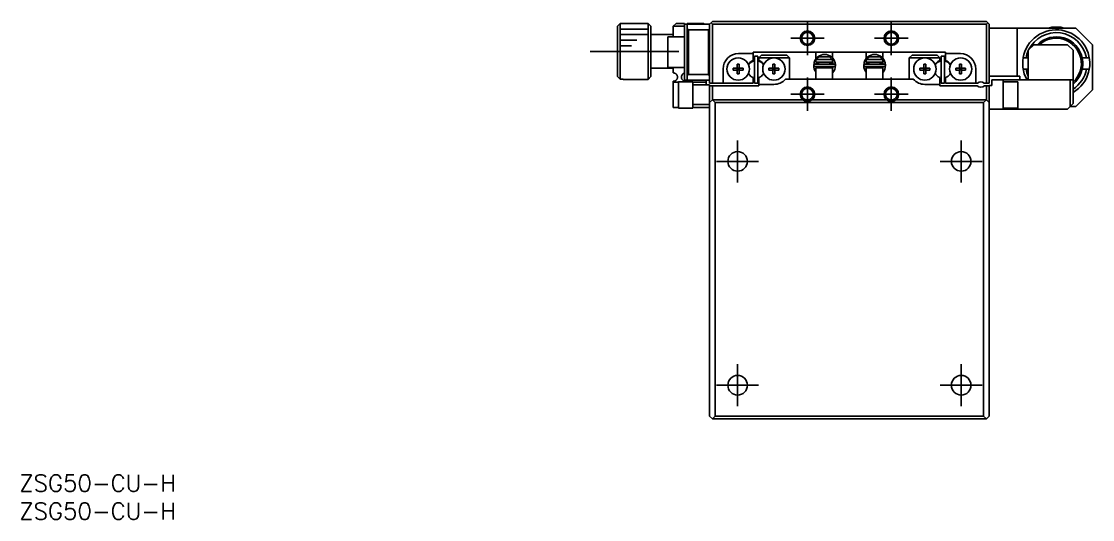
# Model space of a CAD drawing. Extents: x 0 to 425, y -8 to 321.
# Drawn here: x 0.4 to 192, y -8 to 81 of the extents above; entities that cross this region are included whole.
import ezdxf

# ---------------------------------------------------------------- set-up
doc = ezdxf.new("R2010")
doc.units = 0
doc.header["$LTSCALE"] = 0.5
doc.linetypes.add('CENTER', pattern=[50.8, 31.75, -6.35, 6.35, -6.35])
for name, color, linetype in [('MSM_CENTER', 1, 'CENTER'), ('MSM_CONTINUOUS', 7, 'CONTINUOUS'), ('MSM_NARROW', 5, 'CONTINUOUS'), ('MSM_PART_NUMBER', 7, 'CONTINUOUS')]:
    doc.layers.add(name, color=color, linetype=linetype)
doc.styles.get("Standard").update_dxf_attribs({"font": 'txt.shx', "height": 3, "bigfont": 'bigfont.shx'})

# ---------------------------------------------------------------- blocks, each defined once
blk = doc.blocks.new('*U2')
at = {"layer": 'MSM_PART_NUMBER'}
blk.add_text('ZSG50-CU-H', height=3, dxfattribs=at).set_placement((0, -3))
blk = doc.blocks.new('*U3')
at = {"layer": 'MSM_PART_NUMBER'}
blk.add_text('ZSG50-CU-H', height=3, dxfattribs=at).set_placement((0, -8))

msp = doc.modelspace()

# ---------------------------------------------------------------- linework, layer by layer
at = {"layer": 'MSM_CENTER'}
for p, q in [((140.999998, 75.000001), (140.999998, 81.000004)), ((155.999999, 75.000001), (155.999999, 81.000004)), ((137.999997, 78.000002), (143.999999, 78.000002)), ((152.999998, 78.000002), (159, 78.000002)), ((118, 75.65), (102, 75.65)), ((141, 64.999999), (141, 71.000002)), ((156, 64.999999), (156, 71.000002)), ((137.999999, 67.999999), (144.000001, 67.999999)), ((152.999999, 67.999999), (159.000001, 67.999999)), ((128.5, 52.25), (128.5, 59.75)), ((168.5, 52.25), (168.5, 59.75)), ((124.75, 56), (132.25, 56)), ((164.75, 56), (172.25, 56)), ((128.5, 12.25), (128.5, 19.75)), ((168.5, 12.25), (168.5, 19.75)), ((124.75, 16), (132.25, 16)), ((164.75, 16), (172.25, 16))]:
    msp.add_line(p, q, dxfattribs=at)
at = {"layer": 'MSM_CONTINUOUS'}
for p, q in [((107, 80.132187), (107.5, 80.633974)), ((107.5, 80.633974), (107.5, 70.666026)), ((107.5, 80.633974), (108, 80.633974)), ((108, 80.633974), (108, 80.65)), ((112.5, 80.65), (108, 80.65)), ((112.5, 70.65), (112.5, 80.65)), ((113, 80.15), (112.5, 80.65)), ((117.5, 80.65), (117, 80.15)), ((117.5, 80.65), (119, 80.65)), ((119, 70.5), (119, 80.65)), ((119, 80.5), (123.5, 80.5)), ((119.5, 70.5), (119.5, 80.65)), ((119.5, 80.65), (122.4, 80.65)), ((122.55, 80.5), (122.4, 80.65)), ((123.5, 80.5), (124, 81)), ((123.5, 70), (123.5, 80.5)), ((123.75, 80.75), (124, 80.5)), ((124, 81), (173, 81)), ((124, 80.5), (124, 70)), ((173, 80.5), (124, 80.5)), ((173.5, 80.5), (173, 81)), ((173, 80.5), (173.25, 80.75)), ((173, 70), (173, 80.5)), ((173.5, 80.5), (173.5, 70)), ((107, 71.167813), (107, 80.132187)), ((113, 80.15), (113, 71.15)), ((117, 78.65), (113, 78.65)), ((119, 80.15), (117, 80.15)), ((117, 78.25), (117, 80.15)), ((119.5, 79.7), (119.7, 79.5)), ((119.7, 79.5), (119.7, 71.5)), ((123.3, 79.5), (119.7, 79.5)), ((123.3, 79.5), (123.5, 79.7)), ((123.3, 71.5), (123.3, 79.5)), ((173.5, 79.8), (189, 79.8)), ((178.5, 71.2), (178.5, 79.8)), ((192, 76.8), (189, 79.8)), ((116, 78.25), (116, 72.75)), ((119, 78.25), (116, 78.25)), ((181.5, 76.85), (180.5, 75.85)), ((181.5, 76.85), (187.5, 76.85)), ((188.5, 75.85), (187.5, 76.85)), ((192, 76.8), (192, 68.8)), ((131.3, 75.25), (128.65, 75.25)), ((131.3, 75.5), (165.7, 75.5)), ((131.3, 74.044412), (131.3, 75.5)), ((131.5, 70), (131.5, 74.8)), ((132.1, 74.8), (131.5, 74.8)), ((132.1, 70), (132.1, 74.8)), ((132.3, 74.5), (132.8, 75)), ((132.8, 75), (137.3, 75)), ((137.3, 75), (137.8, 74.5)), ((142.5, 75.5), (142.5, 74.322864)), ((145.5, 74.482639), (145.5, 75.5)), ((151.5, 75.5), (151.5, 74.38666)), ((154.5, 74.406125), (154.5, 75.5)), ((159.2, 74.5), (159.7, 75)), ((159.7, 75), (164.2, 75)), ((164.2, 75), (164.7, 74.5)), ((164.9, 74.8), (165.5, 74.8)), ((164.9, 70), (164.9, 74.8)), ((165.5, 70), (165.5, 74.8)), ((165.7, 74.044412), (165.7, 75.5)), ((165.7, 75.25), (168.35, 75.25)), ((180.5, 70.55), (180.5, 75.85)), ((188.5, 75.85), (188.5, 66.35)), ((128.42, 73.386361), (128.78, 73.386361)), ((128.42, 72.68), (128.42, 73.386361)), ((128.78, 73.386361), (128.78, 72.68)), ((131.00625, 73.874815), (131.3, 74.044412)), ((132.3, 74.5), (132.3, 74.044412)), ((137.8, 74.5), (132.3, 74.5)), ((132.3, 74.044412), (132.59375, 73.874815)), ((134.82, 73.386361), (135.18, 73.386361)), ((134.82, 72.68), (134.82, 73.386361)), ((135.18, 73.386361), (135.18, 72.68)), ((137.8, 70.7), (137.8, 74.5)), ((142.253008, 73.877908), (142.117408, 73.190213)), ((142.21872, 73.69753), (142.217619, 73.663045)), ((142.217619, 73.663045), (142.218242, 73.628548)), ((142.218242, 73.628548), (142.220588, 73.594125)), ((142.221543, 73.73192), (142.21872, 73.69753)), ((142.220588, 73.594125), (142.224651, 73.559859)), ((142.226082, 73.766131), (142.221543, 73.73192)), ((142.224651, 73.559859), (142.230421, 73.525835)), ((142.232326, 73.800078), (142.226082, 73.766131)), ((142.230421, 73.525835), (142.237884, 73.492134)), ((142.24026, 73.83368), (142.232326, 73.800078)), ((142.237884, 73.492134), (142.247023, 73.45884)), ((142.249866, 73.866852), (142.24026, 73.83368)), ((142.247023, 73.45884), (142.257815, 73.426035)), ((142.261119, 73.899513), (142.249866, 73.866852)), ((142.257815, 73.426035), (142.270234, 73.393797)), ((142.273273, 73.929903), (142.261119, 73.899513)), ((142.270234, 73.393797), (142.284251, 73.362208)), ((142.277167, 73.932679), (142.273273, 73.929903)), ((142.279263, 73.933125), (142.277167, 73.932679)), ((142.278083, 73.938774), (142.500003, 73.871991)), ((142.283468, 73.933441), (142.279263, 73.933125)), ((142.288707, 73.933267), (142.283468, 73.933441)), ((142.284251, 73.362208), (142.285087, 73.36045)), ((142.29495, 73.932605), (142.288707, 73.933267)), ((142.302158, 73.931458), (142.29495, 73.932605)), ((142.31029, 73.929834), (142.302158, 73.931458)), ((142.319296, 73.927742), (142.31029, 73.929834)), ((145.816089, 73.36289), (142.316089, 73.36289)), ((142.316089, 72.96289), (145.816089, 72.96289)), ((142.329123, 73.925195), (142.319296, 73.927742)), ((142.339713, 73.922208), (142.329123, 73.925195)), ((142.351002, 73.918798), (142.339713, 73.922208)), ((142.362923, 73.914985), (142.351002, 73.918798)), ((142.375406, 73.910794), (142.362923, 73.914985)), ((142.388375, 73.906248), (142.375406, 73.910794)), ((142.401754, 73.901374), (142.388375, 73.906248)), ((142.415464, 73.896202), (142.401754, 73.901374)), ((142.429421, 73.890762), (142.415464, 73.896202)), ((142.443544, 73.885088), (142.429421, 73.890762)), ((142.457747, 73.879212), (142.443544, 73.885088)), ((142.471948, 73.873169), (142.457747, 73.879212)), ((142.48606, 73.866996), (142.471948, 73.873169)), ((142.5, 73.860729), (142.48606, 73.866996)), ((142.5, 74.32282), (142.5, 74.322609)), ((142.5, 74.321706), (142.5, 74.321418)), ((145.5, 74.2), (142.5, 74.2)), ((142.5, 74.2), (142.5, 73.7)), ((142.5, 73.7), (145.5, 73.7)), ((142.586187, 72.699848), (142.528108, 72.962862)), ((142.554317, 74.2), (143.083485, 74.7)), ((142.61764, 73.662932), (142.618258, 73.677758)), ((142.61778, 73.648097), (142.61764, 73.662932)), ((142.618678, 73.633291), (142.61778, 73.648097)), ((142.618258, 73.677758), (142.619633, 73.692535)), ((142.620329, 73.618555), (142.618678, 73.633291)), ((142.619633, 73.692535), (142.62062, 73.700013)), ((142.62273, 73.603927), (142.620329, 73.618555)), ((142.625871, 73.589445), (142.62273, 73.603927)), ((142.629743, 73.575146), (142.625871, 73.589445)), ((142.634335, 73.561066), (142.629743, 73.575146)), ((142.639632, 73.547243), (142.634335, 73.561066)), ((142.64562, 73.533709), (142.639632, 73.547243)), ((142.65228, 73.5205), (142.64562, 73.533709)), ((142.659594, 73.507646), (142.65228, 73.5205)), ((142.667542, 73.49518), (142.659594, 73.507646)), ((142.664423, 73.5), (143, 73.5)), ((142.676101, 73.483131), (142.667542, 73.49518)), ((142.685249, 73.471528), (142.676101, 73.483131)), ((142.694961, 73.460397), (142.685249, 73.471528)), ((142.705212, 73.449765), (142.694961, 73.460397)), ((142.715975, 73.439656), (142.705212, 73.449765)), ((142.727222, 73.430092), (142.715975, 73.439656)), ((142.738926, 73.421096), (142.727222, 73.430092)), ((142.751057, 73.412686), (142.738926, 73.421096)), ((142.763585, 73.404883), (142.751057, 73.412686)), ((142.77648, 73.397702), (142.763585, 73.404883)), ((142.789709, 73.39116), (142.77648, 73.397702)), ((142.803243, 73.38527), (142.789709, 73.39116)), ((142.817048, 73.380046), (142.803243, 73.38527)), ((142.831091, 73.3755), (142.817048, 73.380046)), ((142.845339, 73.37164), (142.831091, 73.3755)), ((142.859759, 73.368476), (142.845339, 73.37164)), ((142.874317, 73.366014), (142.859759, 73.368476)), ((142.88898, 73.36426), (142.874317, 73.366014)), ((142.903711, 73.363218), (142.88898, 73.36426)), ((142.9177, 73.36289), (142.903711, 73.363218)), ((143, 73.7), (143, 73.36289)), ((143, 72.96289), (143, 72.7)), ((144.916515, 74.7), (143.083485, 74.7)), ((144.916515, 74.7), (145.445683, 74.2)), ((145, 73.36289), (145, 73.7)), ((145, 73.5), (145.467826, 73.5)), ((145, 72.7), (145, 72.96289)), ((145.221168, 73.362966), (145.214478, 73.36289)), ((145.235924, 73.363656), (145.221168, 73.362966)), ((145.250631, 73.365059), (145.235924, 73.363656)), ((145.265255, 73.367174), (145.250631, 73.365059)), ((145.279762, 73.369995), (145.265255, 73.367174)), ((145.294117, 73.373519), (145.279762, 73.369995)), ((145.308287, 73.377737), (145.294117, 73.373519)), ((145.322238, 73.38264), (145.308287, 73.377737)), ((145.335936, 73.388219), (145.322238, 73.38264)), ((145.349347, 73.394461), (145.335936, 73.388219)), ((145.362441, 73.401353), (145.349347, 73.394461)), ((145.375183, 73.408881), (145.362441, 73.401353)), ((145.387543, 73.417028), (145.375183, 73.408881)), ((145.399489, 73.425776), (145.387543, 73.417028)), ((145.410992, 73.435105), (145.399489, 73.425776)), ((145.422021, 73.444995), (145.410992, 73.435105)), ((145.432548, 73.455423), (145.422021, 73.444995)), ((145.442545, 73.466365), (145.432548, 73.455423)), ((145.451986, 73.477794), (145.442545, 73.466365)), ((145.460845, 73.489685), (145.451986, 73.477794)), ((145.469098, 73.502008), (145.460845, 73.489685)), ((145.476723, 73.514733), (145.469098, 73.502008)), ((145.483697, 73.527829), (145.476723, 73.514733)), ((145.490001, 73.541263), (145.483697, 73.527829)), ((145.495618, 73.555001), (145.490001, 73.541263)), ((145.50053, 73.569008), (145.495618, 73.555001)), ((145.5, 73.567496), (145.5, 74.2)), ((145.500079, 73.748876), (145.511524, 73.700246)), ((145.500113, 73.752826), (145.518886, 73.704946)), ((145.504725, 73.583248), (145.50053, 73.569008)), ((145.508189, 73.597683), (145.504725, 73.583248)), ((145.510912, 73.612275), (145.508189, 73.597683)), ((145.512887, 73.626988), (145.510912, 73.612275)), ((145.511524, 73.700246), (145.513224, 73.686247)), ((145.514108, 73.64178), (145.512887, 73.626988)), ((145.513224, 73.686247), (145.514276, 73.671449)), ((145.514572, 73.656614), (145.514108, 73.64178)), ((145.514276, 73.671449), (145.514572, 73.656614)), ((145.518886, 73.704946), (145.604088, 73.362891)), ((145.60377, 72.962887), (145.535537, 72.667064)), ((145.858054, 73.929463), (145.834468, 73.982374)), ((145.878932, 73.877237), (145.858905, 73.929903)), ((146.014862, 73.184829), (146.011236, 73.285453)), ((151.194965, 73.867169), (151.059366, 73.179474)), ((151.160677, 73.686791), (151.159576, 73.652305)), ((151.159576, 73.652305), (151.160199, 73.617809)), ((151.160199, 73.617809), (151.162545, 73.583386)), ((151.163501, 73.721181), (151.160677, 73.686791)), ((151.162545, 73.583386), (151.166608, 73.54912)), ((151.16804, 73.755392), (151.163501, 73.721181)), ((151.166608, 73.54912), (151.172378, 73.515096)), ((151.174284, 73.789339), (151.16804, 73.755392)), ((151.172378, 73.515096), (151.179842, 73.481395)), ((151.182218, 73.82294), (151.174284, 73.789339)), ((151.179842, 73.481395), (151.18898, 73.448101)), ((151.191823, 73.856113), (151.182218, 73.82294)), ((151.18898, 73.448101), (151.199772, 73.415296)), ((151.203076, 73.888774), (151.191823, 73.856113)), ((151.199772, 73.415296), (151.212191, 73.383058)), ((151.21523, 73.919164), (151.203076, 73.888774)), ((151.212191, 73.383058), (151.226208, 73.351469)), ((151.219125, 73.92194), (151.21523, 73.919164)), ((151.22134, 73.922404), (151.219125, 73.92194)), ((151.220038, 73.928036), (151.448326, 73.858359)), ((151.225666, 73.922705), (151.22134, 73.922404)), ((151.231062, 73.922498), (151.225666, 73.922705)), ((151.226208, 73.351469), (151.227044, 73.349711)), ((151.237496, 73.921785), (151.231062, 73.922498)), ((151.244927, 73.920571), (151.237496, 73.921785)), ((151.253311, 73.918863), (151.244927, 73.920571)), ((151.262594, 73.91667), (151.253311, 73.918863)), ((154.758046, 73.35215), (151.258046, 73.35215)), ((151.258046, 72.95215), (154.758046, 72.95215)), ((151.272721, 73.914008), (151.262594, 73.91667)), ((151.283627, 73.910893), (151.272721, 73.914008)), ((151.295247, 73.907343), (151.283627, 73.910893)), ((151.307508, 73.90338), (151.295247, 73.907343)), ((151.320335, 73.899029), (151.307508, 73.90338)), ((151.333648, 73.894318), (151.320335, 73.899029)), ((151.347365, 73.889274), (151.333648, 73.894318)), ((151.361402, 73.883929), (151.347365, 73.889274)), ((151.375671, 73.878316), (151.361402, 73.883929)), ((151.390086, 73.87247), (151.375671, 73.878316)), ((151.404556, 73.866427), (151.390086, 73.87247)), ((151.418992, 73.860224), (151.404556, 73.866427)), ((151.433306, 73.853899), (151.418992, 73.860224)), ((151.447409, 73.847492), (151.433306, 73.853899)), ((151.461214, 73.841042), (151.447409, 73.847492)), ((151.448326, 73.858359), (151.500011, 73.832922)), ((151.474636, 73.834588), (151.461214, 73.841042)), ((151.524813, 72.699866), (151.470065, 72.952123)), ((151.487591, 73.828172), (151.474636, 73.834588)), ((151.5, 73.821831), (151.487591, 73.828172)), ((154.5, 74.2), (151.5, 74.2)), ((151.5, 74.2), (151.5, 73.7)), ((151.5, 73.7), (154.5, 73.7)), ((151.554317, 74.2), (152.083485, 74.7)), ((151.559597, 73.652193), (151.560215, 73.667018)), ((151.559737, 73.637357), (151.559597, 73.652193)), ((151.560635, 73.622552), (151.559737, 73.637357)), ((151.560215, 73.667018), (151.56159, 73.681796)), ((151.562287, 73.607816), (151.560635, 73.622552)), ((151.56159, 73.681796), (151.563718, 73.696486)), ((151.564687, 73.593188), (151.562287, 73.607816)), ((151.563718, 73.696486), (151.564344, 73.700012)), ((151.567828, 73.578706), (151.564687, 73.593188)), ((151.571701, 73.564406), (151.567828, 73.578706)), ((151.576292, 73.550327), (151.571701, 73.564406)), ((151.58159, 73.536504), (151.576292, 73.550327)), ((151.587577, 73.52297), (151.58159, 73.536504)), ((151.594237, 73.509761), (151.587577, 73.52297)), ((151.601551, 73.496907), (151.594237, 73.509761)), ((151.599781, 73.5), (152, 73.5)), ((151.609499, 73.484441), (151.601551, 73.496907)), ((151.618058, 73.472392), (151.609499, 73.484441)), ((151.627206, 73.460789), (151.618058, 73.472392)), ((151.636918, 73.449658), (151.627206, 73.460789)), ((151.647169, 73.439026), (151.636918, 73.449658)), ((151.657932, 73.428917), (151.647169, 73.439026)), ((151.66918, 73.419353), (151.657932, 73.428917)), ((151.680883, 73.410356), (151.66918, 73.419353)), ((151.693014, 73.401947), (151.680883, 73.410356)), ((151.705542, 73.394143), (151.693014, 73.401947)), ((151.718437, 73.386963), (151.705542, 73.394143)), ((151.731667, 73.38042), (151.718437, 73.386963)), ((151.7452, 73.374531), (151.731667, 73.38042)), ((151.759005, 73.369307), (151.7452, 73.374531)), ((151.773048, 73.364761), (151.759005, 73.369307)), ((151.787296, 73.360901), (151.773048, 73.364761)), ((151.801717, 73.357737), (151.787296, 73.360901)), ((151.816275, 73.355275), (151.801717, 73.357737)), ((151.830937, 73.353521), (151.816275, 73.355275)), ((151.845668, 73.352479), (151.830937, 73.353521)), ((151.859658, 73.35215), (151.845668, 73.352479)), ((152, 73.7), (152, 73.35215)), ((152, 72.95215), (152, 72.7)), ((153.916515, 74.7), (152.083485, 74.7)), ((153.916515, 74.7), (154.445683, 74.2)), ((154, 73.35215), (154, 73.7)), ((154, 73.5), (154.41675, 73.5)), ((154, 72.7), (154, 72.95215)), ((154.163126, 73.352227), (154.156435, 73.35215)), ((154.177881, 73.352916), (154.163126, 73.352227)), ((154.192588, 73.35432), (154.177881, 73.352916)), ((154.207212, 73.356434), (154.192588, 73.35432)), ((154.221719, 73.359256), (154.207212, 73.356434)), ((154.236075, 73.36278), (154.221719, 73.359256)), ((154.250245, 73.366997), (154.236075, 73.36278)), ((154.264195, 73.371901), (154.250245, 73.366997)), ((154.277893, 73.377479), (154.264195, 73.371901)), ((154.291305, 73.383722), (154.277893, 73.377479)), ((154.304398, 73.390614), (154.291305, 73.383722)), ((154.31714, 73.398142), (154.304398, 73.390614)), ((154.3295, 73.406289), (154.31714, 73.398142)), ((154.341446, 73.415036), (154.3295, 73.406289)), ((154.352949, 73.424366), (154.341446, 73.415036)), ((154.363978, 73.434256), (154.352949, 73.424366)), ((154.374505, 73.444684), (154.363978, 73.434256)), ((154.384502, 73.455625), (154.374505, 73.444684)), ((154.393943, 73.467055), (154.384502, 73.455625)), ((154.402803, 73.478946), (154.393943, 73.467055)), ((154.411056, 73.491269), (154.402803, 73.478946)), ((154.41868, 73.503994), (154.411056, 73.491269)), ((154.425654, 73.51709), (154.41868, 73.503994)), ((154.431959, 73.530524), (154.425654, 73.51709)), ((154.437575, 73.544262), (154.431959, 73.530524)), ((154.442488, 73.558269), (154.437575, 73.544262)), ((154.446682, 73.572508), (154.442488, 73.558269)), ((154.450146, 73.586943), (154.446682, 73.572508)), ((154.45287, 73.601536), (154.450146, 73.586943)), ((154.451748, 73.700014), (154.453375, 73.690229)), ((154.454845, 73.616248), (154.45287, 73.601536)), ((154.453375, 73.690229), (154.455181, 73.675508)), ((154.456065, 73.631041), (154.454845, 73.616248)), ((154.455181, 73.675508), (154.456234, 73.66071)), ((154.456529, 73.645875), (154.456065, 73.631041)), ((154.456234, 73.66071), (154.456529, 73.645875)), ((154.4586, 73.70018), (154.546046, 73.352152)), ((154.545727, 72.952148), (154.491421, 72.699887)), ((154.5, 74.405287), (154.5, 74.405393)), ((154.5, 74.404939), (154.5, 74.405042)), ((154.5, 73.7), (154.5, 74.2)), ((154.800011, 73.918724), (154.776425, 73.971635)), ((154.820889, 73.866497), (154.800863, 73.919164)), ((154.95682, 73.17409), (154.953193, 73.274714)), ((159.2, 70.7), (159.2, 74.5)), ((164.7, 74.5), (159.2, 74.5)), ((161.82, 73.386361), (162.18, 73.386361)), ((161.82, 72.68), (161.82, 73.386361)), ((162.18, 73.386361), (162.18, 72.68)), ((164.7, 74.044412), (164.40625, 73.874815)), ((164.7, 74.5), (164.7, 74.044412)), ((165.99375, 73.874815), (165.7, 74.044412)), ((168.22, 73.386361), (168.58, 73.386361)), ((168.22, 72.68), (168.22, 73.386361)), ((168.58, 73.386361), (168.58, 72.68)), ((180.5, 74.5), (179.58392, 74.5)), ((191.41608, 74.5), (189.887482, 74.5)), ((107.5, 70.666026), (107, 71.167813)), ((112.5, 70.65), (113, 71.15)), ((113, 72.65), (117, 72.65)), ((116, 72.75), (119, 72.75)), ((117, 72.75), (117, 71.8)), ((117, 71.8), (117.025944, 71.79955)), ((117.025944, 71.79955), (117.05186, 71.798204)), ((117.05186, 71.798204), (117.077687, 71.795966)), ((117.077687, 71.795966), (117.101411, 71.793112)), ((117.101411, 71.793112), (117.125012, 71.789507)), ((117.125012, 71.789507), (117.148448, 71.785162)), ((117.148448, 71.785162), (117.174385, 71.779444)), ((117.174385, 71.779444), (117.200059, 71.772824)), ((117.200059, 71.772824), (117.225409, 71.765326)), ((117.225409, 71.765326), (117.249686, 71.757217)), ((117.249686, 71.757217), (117.273607, 71.748311)), ((117.273607, 71.748311), (117.297124, 71.738634)), ((117.297124, 71.738634), (117.328927, 71.724022)), ((117.328927, 71.724022), (117.359837, 71.708041)), ((117.359837, 71.708041), (117.382189, 71.695314)), ((117.382189, 71.695314), (117.403989, 71.681895)), ((117.403989, 71.681895), (117.425197, 71.667825)), ((117.425197, 71.667825), (117.447575, 71.651811)), ((117.447575, 71.651811), (117.469207, 71.635102)), ((117.469207, 71.635102), (117.493728, 71.614562)), ((117.493728, 71.614562), (117.517158, 71.593181)), ((117.517158, 71.593181), (117.539446, 71.571055)), ((117.539446, 71.571055), (117.562327, 71.546273)), ((117.562327, 71.546273), (117.583835, 71.520783)), ((117.583835, 71.520783), (117.605188, 71.492997)), ((117.605188, 71.492997), (117.624972, 71.46462)), ((117.624972, 71.46462), (117.639817, 71.441323)), ((117.639817, 71.441323), (117.65365, 71.417751)), ((117.65365, 71.417751), (117.666472, 71.39397)), ((117.666472, 71.39397), (117.681238, 71.363711)), ((117.681238, 71.363711), (117.694448, 71.333271)), ((117.694448, 71.333271), (117.707445, 71.29904)), ((117.707445, 71.29904), (117.718648, 71.26458)), ((117.718648, 71.26458), (117.72803, 71.230199)), ((117.72803, 71.230199), (117.735737, 71.19557)), ((117.740219, 70.929268), (117.732211, 70.887621)), ((117.735737, 71.19557), (117.741712, 71.161192)), ((117.745885, 70.971546), (117.740219, 70.929268)), ((117.741712, 71.161192), (117.746063, 71.126746)), ((117.749177, 71.014876), (117.745885, 70.971546)), ((117.746063, 71.126746), (117.748784, 71.092691)), ((117.748784, 71.092691), (117.749947, 71.058912)), ((117.749947, 71.058912), (117.749177, 71.014876)), ((118.450132, 71.035925), (118.450349, 71.072846)), ((118.451661, 71.000109), (118.450132, 71.035925)), ((118.450349, 71.072846), (118.452434, 71.110363)), ((118.454838, 70.964952), (118.451661, 71.000109)), ((118.452434, 71.110363), (118.45648, 71.148378)), ((118.459579, 70.930513), (118.454838, 70.964952)), ((118.45648, 71.148378), (118.462657, 71.187207)), ((118.465757, 70.89707), (118.459579, 70.930513)), ((118.462657, 71.187207), (118.467182, 71.20962)), ((118.467182, 71.20962), (118.472449, 71.232125)), ((118.472449, 71.232125), (118.483013, 71.270064)), ((118.483013, 71.270064), (118.495803, 71.308082)), ((118.495803, 71.308082), (118.507875, 71.338898)), ((118.507875, 71.338898), (118.521504, 71.369598)), ((118.521504, 71.369598), (118.536883, 71.400393)), ((118.536883, 71.400393), (118.553915, 71.430886)), ((118.553915, 71.430886), (118.564967, 71.449041)), ((118.564967, 71.449041), (118.57663, 71.467025)), ((118.57663, 71.467025), (118.597611, 71.496796)), ((118.597611, 71.496796), (118.620327, 71.525898)), ((118.620327, 71.525898), (118.636705, 71.545174)), ((118.636705, 71.545174), (118.653878, 71.564052)), ((118.653878, 71.564052), (118.671826, 71.582478)), ((118.671826, 71.582478), (118.688805, 71.598798)), ((118.688805, 71.598798), (118.70641, 71.614685)), ((118.70641, 71.614685), (118.724021, 71.629607)), ((118.724021, 71.629607), (118.742197, 71.644067)), ((118.742197, 71.644067), (118.763266, 71.659723)), ((118.763266, 71.659723), (118.785016, 71.674729)), ((118.785016, 71.674729), (118.807404, 71.689037)), ((118.807404, 71.689037), (118.830921, 71.702901)), ((118.830921, 71.702901), (118.855064, 71.715971)), ((118.855064, 71.715971), (118.879778, 71.728202)), ((118.879778, 71.728202), (118.902769, 71.738588)), ((118.902769, 71.738588), (118.926183, 71.74823)), ((118.926183, 71.74823), (118.944299, 71.755065)), ((118.944299, 71.755065), (118.962629, 71.761446)), ((118.962629, 71.761446), (118.981221, 71.767381)), ((118.981221, 71.767381), (119, 71.772842)), ((119.7, 71.5), (119.5, 71.3)), ((119.7, 71.5), (123.3, 71.5)), ((123.5, 71.3), (123.3, 71.5)), ((125.9, 72.5), (125.9, 70)), ((127.713639, 72.32), (127.713639, 72.68)), ((127.713639, 72.68), (128.42, 72.68)), ((128.42, 72.32), (127.713639, 72.32)), ((128.430372, 72.669628), (128.42, 72.68)), ((128.430372, 72.330372), (128.42, 72.32)), ((128.42, 71.613639), (128.42, 72.32)), ((128.78, 71.613639), (128.42, 71.613639)), ((128.430372, 72.330372), (128.430372, 72.669628)), ((128.430372, 72.669628), (128.769628, 72.669628)), ((128.769628, 72.330372), (128.430372, 72.330372)), ((128.769628, 72.669628), (128.78, 72.68)), ((128.769628, 72.669628), (128.769628, 72.330372)), ((128.769628, 72.330372), (128.78, 72.32)), ((129.486361, 72.68), (128.78, 72.68)), ((128.78, 72.32), (128.78, 71.613639)), ((129.486361, 72.32), (128.78, 72.32)), ((129.486361, 72.68), (129.486361, 72.32)), ((131.3, 70.955588), (131.00625, 71.125185)), ((131.3, 70), (131.3, 70.955588)), ((132.59375, 71.125185), (132.3, 70.955588)), ((132.3, 70.955588), (132.3, 69.5)), ((134.113639, 72.32), (134.113639, 72.68)), ((134.113639, 72.68), (134.82, 72.68)), ((134.82, 72.32), (134.113639, 72.32)), ((134.830372, 72.669628), (134.82, 72.68)), ((134.830372, 72.330372), (134.82, 72.32)), ((134.82, 71.613639), (134.82, 72.32)), ((135.18, 71.613639), (134.82, 71.613639)), ((134.830372, 72.330372), (134.830372, 72.669628)), ((134.830372, 72.669628), (135.169628, 72.669628)), ((135.169628, 72.330372), (134.830372, 72.330372)), ((135.169628, 72.669628), (135.18, 72.68)), ((135.169628, 72.669628), (135.169628, 72.330372)), ((135.169628, 72.330372), (135.18, 72.32)), ((135.886361, 72.68), (135.18, 72.68)), ((135.18, 72.32), (135.18, 71.613639)), ((135.886361, 72.32), (135.18, 72.32)), ((135.886361, 72.68), (135.886361, 72.32)), ((145.5, 72.7), (142.5, 72.7)), ((142.5, 72.7), (142.5, 70.7)), ((145.5, 70.7), (145.5, 72.7)), ((145.535537, 72.667064), (145.500135, 72.572179)), ((154.5, 72.7), (151.5, 72.7)), ((151.5, 72.7), (151.5, 70.7)), ((154.5, 70.7), (154.5, 72.7)), ((161.113639, 72.68), (161.82, 72.68)), ((161.113639, 72.32), (161.113639, 72.68)), ((161.82, 72.32), (161.113639, 72.32)), ((161.830372, 72.669628), (161.82, 72.68)), ((161.830372, 72.330372), (161.82, 72.32)), ((161.82, 71.613639), (161.82, 72.32)), ((162.18, 71.613639), (161.82, 71.613639)), ((161.830372, 72.330372), (161.830372, 72.669628)), ((161.830372, 72.669628), (162.169628, 72.669628)), ((162.169628, 72.330372), (161.830372, 72.330372)), ((162.169628, 72.669628), (162.18, 72.68)), ((162.169628, 72.669628), (162.169628, 72.330372)), ((162.169628, 72.330372), (162.18, 72.32)), ((162.886361, 72.68), (162.18, 72.68)), ((162.18, 72.32), (162.18, 71.613639)), ((162.886361, 72.32), (162.18, 72.32)), ((162.886361, 72.68), (162.886361, 72.32)), ((164.40625, 71.125185), (164.7, 70.955588)), ((164.7, 69.5), (164.7, 70.955588)), ((165.7, 70.955588), (165.99375, 71.125185)), ((165.7, 70), (165.7, 70.955588)), ((167.513639, 72.32), (167.513639, 72.68)), ((167.513639, 72.68), (168.22, 72.68)), ((168.22, 72.32), (167.513639, 72.32)), ((168.230372, 72.669628), (168.22, 72.68)), ((168.230372, 72.330372), (168.22, 72.32)), ((168.22, 71.613639), (168.22, 72.32)), ((168.58, 71.613639), (168.22, 71.613639)), ((168.230372, 72.330372), (168.230372, 72.669628)), ((168.230372, 72.669628), (168.569628, 72.669628)), ((168.569628, 72.330372), (168.230372, 72.330372)), ((168.569628, 72.669628), (168.58, 72.68)), ((168.569628, 72.669628), (168.569628, 72.330372)), ((168.569628, 72.330372), (168.58, 72.32)), ((169.286361, 72.68), (168.58, 72.68)), ((168.58, 72.32), (168.58, 71.613639)), ((169.286361, 72.32), (168.58, 72.32)), ((169.286361, 72.68), (169.286361, 72.32)), ((171.1, 72.5), (171.1, 70)), ((173.5, 71.2), (179, 71.2)), ((179, 70.55), (179, 71.2)), ((179.58392, 72.5), (180.5, 72.5)), ((189.887482, 72.5), (191.41608, 72.5)), ((108, 70.666026), (107.5, 70.666026)), ((108, 70.65), (108, 70.666026)), ((108, 70.65), (112.5, 70.65)), ((117.012391, 70.300104), (117, 70.3)), ((117, 65.65), (117, 70.3)), ((117, 70.15), (117.9, 70.15)), ((117.024771, 70.300413), (117.012391, 70.300104)), ((117.037094, 70.300922), (117.024771, 70.300413)), ((117.049313, 70.301625), (117.037094, 70.300922)), ((117.061383, 70.302516), (117.049313, 70.301625)), ((117.076751, 70.30394), (117.061383, 70.302516)), ((117.091865, 70.305653), (117.076751, 70.30394)), ((117.106696, 70.307635), (117.091865, 70.305653)), ((117.121212, 70.309865), (117.106696, 70.307635)), ((117.135383, 70.312322), (117.121212, 70.309865)), ((117.149178, 70.314986), (117.135383, 70.312322)), ((117.163515, 70.318042), (117.149178, 70.314986)), ((117.177493, 70.321305), (117.163515, 70.318042)), ((117.191118, 70.324759), (117.177493, 70.321305)), ((117.217025, 70.332084), (117.191118, 70.324759)), ((117.241765, 70.340033), (117.217025, 70.332084)), ((117.265423, 70.348537), (117.241765, 70.340033)), ((117.282393, 70.355195), (117.265423, 70.348537)), ((117.29887, 70.362122), (117.282393, 70.355195)), ((117.33058, 70.376786), (117.29887, 70.362122)), ((117.360586, 70.392368), (117.33058, 70.376786)), ((117.38916, 70.408865), (117.360586, 70.392368)), ((117.41638, 70.426199), (117.38916, 70.408865)), ((117.45943, 70.45719), (117.41638, 70.426199)), ((117.499251, 70.49031), (117.45943, 70.45719)), ((117.536307, 70.525715), (117.499251, 70.49031)), ((117.570311, 70.56292), (117.536307, 70.525715)), ((117.601742, 70.602332), (117.570311, 70.56292)), ((117.630246, 70.64344), (117.601742, 70.602332)), ((117.656133, 70.686696), (117.630246, 70.64344)), ((117.679163, 70.731822), (117.656133, 70.686696)), ((117.695409, 70.769099), (117.679163, 70.731822)), ((117.709711, 70.807491), (117.695409, 70.769099)), ((117.72205, 70.84716), (117.709711, 70.807491)), ((117.732211, 70.887621), (117.72205, 70.84716)), ((117.9, 70.2), (117.9, 65.5)), ((120.5, 70.2), (117.9, 70.2)), ((118.477204, 70.849836), (118.465757, 70.89707)), ((118.491406, 70.804248), (118.477204, 70.849836)), ((118.508023, 70.760745), (118.491406, 70.804248)), ((118.527029, 70.718926), (118.508023, 70.760745)), ((118.548025, 70.679285), (118.527029, 70.718926)), ((118.571132, 70.641313), (118.548025, 70.679285)), ((118.596066, 70.605293), (118.571132, 70.641313)), ((118.622951, 70.570924), (118.596066, 70.605293)), ((118.648936, 70.541248), (118.622951, 70.570924)), ((118.69055, 70.499576), (118.648936, 70.541248)), ((118.73579, 70.460925), (118.69055, 70.499576)), ((118.767664, 70.437141), (118.73579, 70.460925)), ((118.801369, 70.414701), (118.767664, 70.437141)), ((118.837068, 70.393662), (118.801369, 70.414701)), ((118.874623, 70.374256), (118.837068, 70.393662)), ((118.897293, 70.363799), (118.874623, 70.374256)), ((118.920899, 70.353864), (118.897293, 70.363799)), ((118.945526, 70.344491), (118.920899, 70.353864)), ((118.964424, 70.337956), (118.945526, 70.344491)), ((118.984016, 70.331768), (118.964424, 70.337956)), ((119.004343, 70.325969), (118.984016, 70.331768)), ((123.5, 70.5), (119, 70.5)), ((119.025444, 70.320596), (119.004343, 70.325969)), ((119.040055, 70.317253), (119.025444, 70.320596)), ((119.055062, 70.314138), (119.040055, 70.317253)), ((119.068336, 70.311648), (119.055062, 70.314138)), ((119.081941, 70.309352), (119.068336, 70.311648)), ((119.095852, 70.307268), (119.081941, 70.309352)), ((119.110047, 70.305415), (119.095852, 70.307268)), ((119.124501, 70.30381), (119.110047, 70.305415)), ((119.136112, 70.30273), (119.124501, 70.30381)), ((119.147909, 70.301822), (119.136112, 70.30273)), ((119.159849, 70.301091), (119.147909, 70.301822)), ((119.17189, 70.300542), (119.159849, 70.301091)), ((119.183992, 70.300181), (119.17189, 70.300542)), ((119.196113, 70.300014), (119.183992, 70.300181)), ((119.208211, 70.300045), (119.196113, 70.300014)), ((119.220247, 70.300276), (119.208211, 70.300045)), ((119.232259, 70.300703), (119.220247, 70.300276)), ((119.244211, 70.301317), (119.232259, 70.300703)), ((119.256068, 70.302111), (119.244211, 70.301317)), ((119.267794, 70.303079), (119.256068, 70.302111)), ((119.279354, 70.304213), (119.267794, 70.303079)), ((119.290712, 70.305506), (119.279354, 70.304213)), ((119.302969, 70.307102), (119.290712, 70.305506)), ((119.315014, 70.308872), (119.302969, 70.307102)), ((119.326835, 70.310803), (119.315014, 70.308872)), ((119.338418, 70.312884), (119.326835, 70.310803)), ((119.353248, 70.315823), (119.338418, 70.312884)), ((119.367701, 70.318989), (119.353248, 70.315823)), ((119.381779, 70.322362), (119.367701, 70.318989)), ((119.406124, 70.328879), (119.381779, 70.322362)), ((119.429435, 70.335953), (119.406124, 70.328879)), ((119.451775, 70.343523), (119.429435, 70.335953)), ((119.483374, 70.355593), (119.451775, 70.343523)), ((119.513304, 70.368574), (119.483374, 70.355593)), ((119.536699, 70.379826), (119.513304, 70.368574)), ((119.570022, 70.39763), (119.536699, 70.379826)), ((119.601591, 70.416577), (119.570022, 70.39763)), ((119.640898, 70.443276), (119.601591, 70.416577)), ((119.677738, 70.471842), (119.640898, 70.443276)), ((119.709847, 70.499949), (119.677738, 70.471842)), ((120.5, 65.5), (120.5, 70.2)), ((120.5, 70.15), (122.9, 70.15)), ((123.5, 69.65), (120.5, 69.65)), ((122.9, 70.5), (122.9, 69.65)), ((131.3, 70), (123.5, 70)), ((123.5, 10.5), (123.5, 69.65)), ((123.5, 69.5), (132.3, 69.5)), ((124, 69.5), (124, 67)), ((131.5, 70), (132.1, 70)), ((132.3, 69.75), (135, 69.75)), ((159.920938, 70.7), (137.079062, 70.7)), ((164.7, 69.75), (162, 69.75)), ((171.338562, 69.5), (164.7, 69.5)), ((165.5, 70), (164.9, 70)), ((171.4, 70), (165.7, 70)), ((172.6, 70), (173.5, 70)), ((173.5, 69.5), (172.661438, 69.5)), ((173, 67), (173, 69.5)), ((174, 69.55), (173.5, 69.55)), ((173.5, 69.55), (173.5, 10.5)), ((174, 70.55), (174, 69.55)), ((188.5, 70.55), (174, 70.55)), ((176, 65.35), (176, 70.55)), ((178.6, 70.2), (176, 70.2)), ((178.6, 65.5), (178.6, 70.2)), ((188, 65.85), (188, 70.55)), ((189, 65.8), (192, 68.8)), ((117.9, 65.65), (117, 65.65)), ((117.9, 65.5), (120.5, 65.5)), ((120.5, 66.15), (123.5, 66.15)), ((123.5, 65.65), (120.5, 65.65)), ((124, 67), (123.5, 66.5)), ((124.5, 66.5), (124, 67)), ((124, 67), (173, 67)), ((172.5, 66.5), (124.5, 66.5)), ((124.5, 66.5), (124.5, 10.5)), ((173, 67), (172.5, 66.5)), ((172.5, 10.5), (172.5, 66.5)), ((173.5, 66.5), (173, 67)), ((187.5, 65.35), (173.5, 65.35)), ((176, 65.5), (178.6, 65.5)), ((187.5, 65.35), (188.5, 66.35)), ((189, 65.8), (187.95, 65.8)), ((123.5, 10.5), (124, 10)), ((124, 10), (124.5, 10.5)), ((173, 10), (124, 10)), ((124.5, 10.5), (172.5, 10.5)), ((172.5, 10.5), (173, 10)), ((173, 10), (173.5, 10.5))]:
    msp.add_line(p, q, dxfattribs=at)
for centre, radius in [((140.999998, 78.000002), 1.0565), ((155.999999, 78.000002), 1.0565), ((128.6, 72.5), 2), ((135, 72.5), 2), ((162, 72.5), 2), ((168.4, 72.5), 2), ((141, 67.999999), 1.0565), ((156, 68), 1.0565), ((128.5, 56), 1.75), ((168.5, 56), 1.75), ((128.5, 16), 1.75), ((168.5, 16), 1.75)]:
    msp.add_circle(centre, radius, dxfattribs=at)
for centre, radius, start, end in [((185.5, 73.5), 6, 300, 209.45014751), ((185.5, 73.5), 5.5, 10.475682, 154.099496), ((185.5, 73.5), 6.499999, 75.750002, 104.249998), ((185.5, 73.5), 4.75, 309.166711, 135.14915252), ((185.5, 73.5), 4.5, 311.810315, 131.8885643), ((128.65, 72.5), 2.75, 90, 180), ((144.065988, 73.162421), 1.949135, 3.61900351, 156.81936875), ((153.007945, 73.151682), 1.949135, 3.61900351, 156.81936875), ((168.35, 72.5), 2.75, 0, 90), ((185.5, 73.5), 5.5, 155.380023, 169.524318), ((131.91481, 72.385), 1.75, 134.995594, 148.113496), ((131.800001, 72.4), 1.5875, 100.89309, 147.84066), ((131.8, 72.5), 1.5875, 120, 135), ((131.800001, 72.4), 1.5875, 32.159423, 79.106984), ((131.8, 72.5), 1.5875, 45, 60), ((131.68519, 72.385), 1.75, 31.886504, 45.004406), ((142.316089, 73.16289), 0.2, 90, 270), ((144.073406, 73.165181), 1.95628, 180.763408, 216.440289), ((144.067114, 73.162729), 1.947808, 317.380449, 359.184842), ((145.816089, 73.16289), 0.2, 270, 90), ((151.258046, 73.15215), 0.2, 90, 270), ((153.013429, 73.15407), 1.954341, 180.753242, 219.236663), ((153.009561, 73.151913), 1.947318, 319.957352, 359.186904), ((154.758046, 73.15215), 0.2, 270, 90), ((165.31481, 72.385), 1.75, 134.995594, 148.113496), ((165.199999, 72.4), 1.5875, 100.893016, 147.840577), ((165.2, 72.5), 1.5875, 120, 135), ((165.199999, 72.4), 1.5875, 32.15934, 79.10691), ((165.2, 72.5), 1.5875, 45, 60), ((165.08519, 72.385), 1.75, 31.886504, 45.004406), ((131.91481, 72.615), 1.75, 211.886504, 225.004406), ((131.8, 72.5), 1.5875, 225, 240), ((131.8, 72.5), 1.5875, 300, 315), ((131.68519, 72.615), 1.75, 314.995594, 328.113496), ((165.31481, 72.615), 1.75, 211.886504, 225.004406), ((165.2, 72.5), 1.5875, 225, 240), ((165.2, 72.5), 1.5875, 300, 315), ((165.08519, 72.615), 1.75, 314.995594, 328.113496), ((185.5, 73.5), 5.5, 190.475682, 204.619977), ((185.5, 73.5), 5.5, 303.055731, 349.524318), ((131.800001, 72.4), 1.5875, 251.641525, 259.10691), ((131.800001, 72.4), 1.5875, 280.893016, 288.358399), ((135, 72.5), 2.75, 270, 319.114807), ((162, 72.5), 2.75, 220.885193, 270), ((165.199999, 72.4), 1.5875, 251.641601, 259.106984), ((165.199999, 72.4), 1.5875, 280.89309, 288.358475), ((172, 70.25), 1, 228.590378, 311.409622), ((172, 69.2), 1, 53.130102, 126.869898)]:
    msp.add_arc(centre, radius, start, end, dxfattribs=at)
at = {"layer": 'MSM_NARROW'}
for p, q in [((112.5, 79.65), (107.5, 79.65)), ((112.5, 78.65), (107.5, 78.65)), ((110.5, 77.65), (107.5, 77.65)), ((109.5, 76.65), (107.5, 76.65))]:
    msp.add_line(p, q, dxfattribs=at)
for centre in [(140.999998, 78.000002), (155.999999, 78.000002), (141, 67.999999), (156, 68)]:
    msp.add_circle(centre, 1.3, dxfattribs=at)

# ---------------------------------------------------------------- block references
at = {"layer": 'MSM_CONTINUOUS'}
for name in ['*U2', '*U3']:
    msp.add_blockref(name, (0, 0), dxfattribs=at)

doc.saveas('drawing.dxf')
